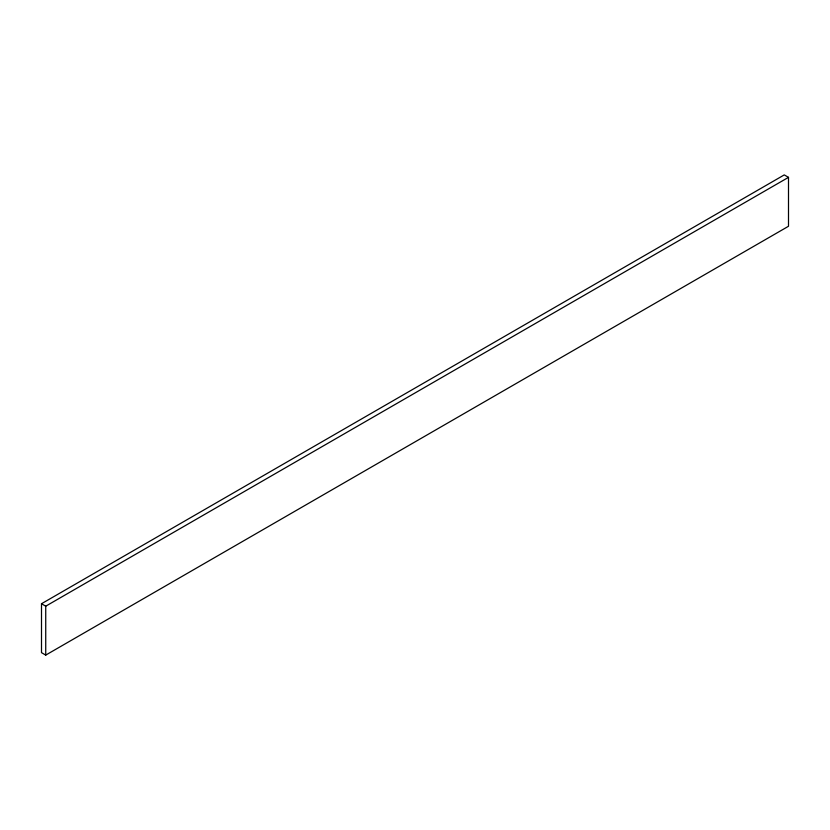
<?xml version="1.0" encoding="UTF-8"?>
<svg xmlns="http://www.w3.org/2000/svg" width="830" height="830" viewBox="0 0 830 830"><rect width="100%" height="100%" fill="white"/><g stroke="black" fill="none" stroke-linecap="round" stroke-linejoin="round"><path stroke-width="1.25" d="M41.5 603.732L784.267 174.902L788.5 177.35L788.5 226.268L45.733 655.098L41.5 652.65L41.5 603.732L45.733 606.18L788.5 177.35M45.733 606.18L45.733 655.098"/></g></svg>
